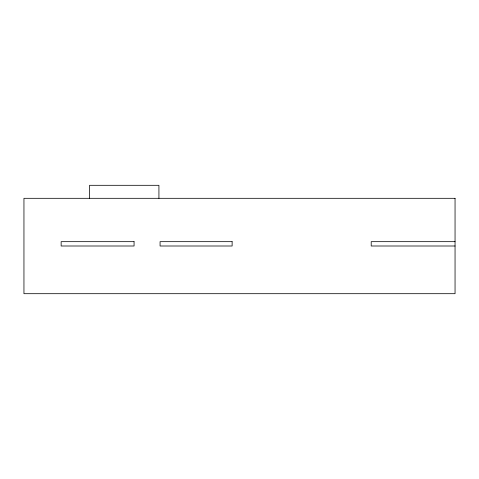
<?xml version="1.0" encoding="UTF-8"?>
<svg xmlns="http://www.w3.org/2000/svg" width="479" height="479" viewBox="0 0 479 479"><rect width="100%" height="100%" fill="white"/><g stroke="black" fill="none" stroke-linecap="round" stroke-linejoin="round"><path stroke-width="0.72" d="M455.05 241.667L371.207 241.667L371.207 246.002L455.05 246.002M158.926 198.312L158.926 185.307L89.561 185.307L89.561 198.312M455.05 198.312L23.95 198.312L23.95 293.693L455.05 293.693L455.05 198.312M134.066 241.667L61.144 241.667L61.144 246.002L134.066 246.002L134.066 241.667M232.129 241.667L160.076 241.667L160.076 246.002L232.129 246.002L232.129 241.667"/></g></svg>
